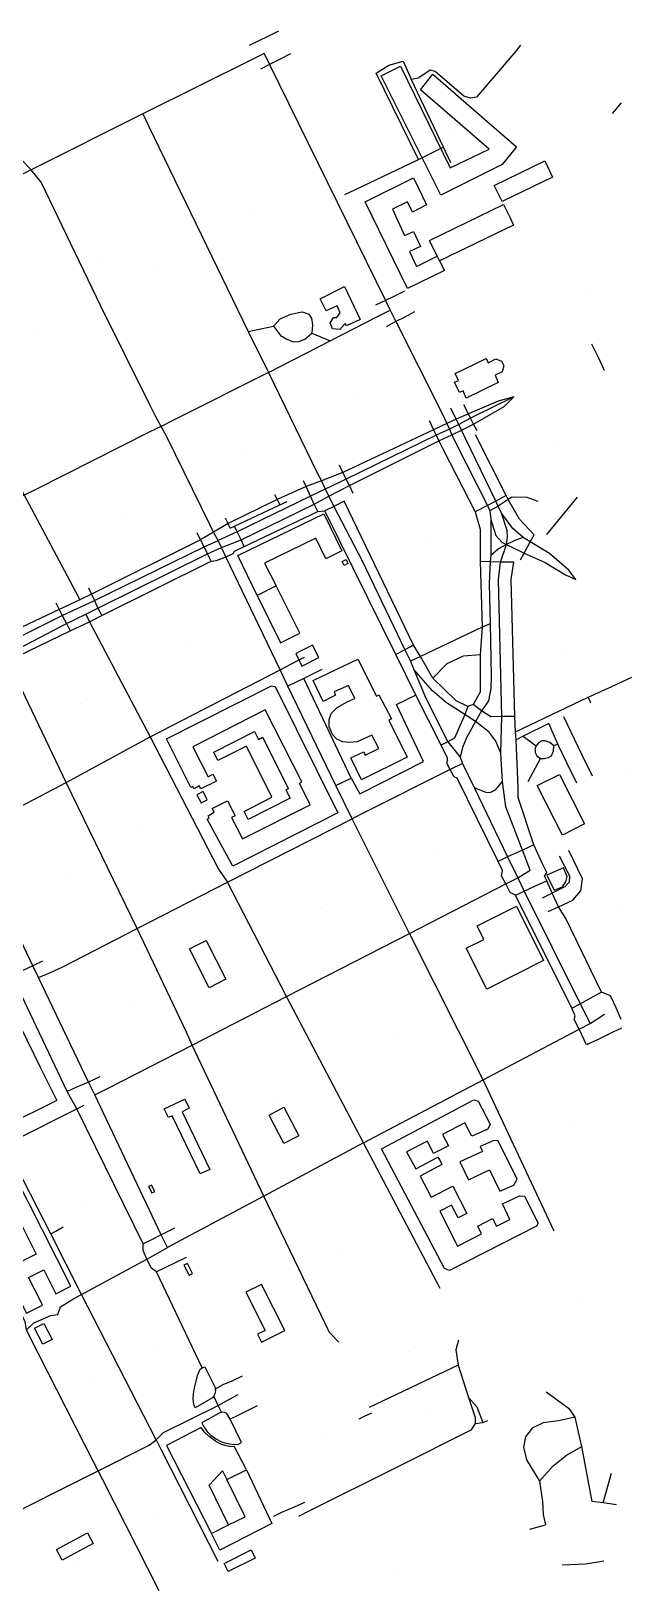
# Model space of a CAD drawing. Extents: x 98467 to 100577, y 79695 to 80823.
# Drawn here: x 100146 to 100577, y 79698 to 80815 of the extents above; entities that cross this region are included whole.
import ezdxf

# ---------------------------------------------------------------- set-up
doc = ezdxf.new("R2010")
doc.units = 0
for name, color, linetype in [('buildings', 7, 'Continuous'), ('places', 7, 'Continuous'), ('roads', 7, 'Continuous')]:
    doc.layers.add(name, color=color, linetype=linetype)

msp = doc.modelspace()

# ---------------------------------------------------------------- linework, layer by layer
at = {"layer": 'buildings'}
for points in [[(100439.7, 80697.9), (100396.9, 80783.4), (100410.8, 80790.3), (100446.3, 80717.4), (100474.4, 80730.7), (100425.1, 80773.2), (100434, 80784.4), (100470.7, 80752.4), (100493.9, 80732.3), (100483.6, 80719.8)], [(100483.7, 80693.2), (100478, 80704.7), (100514.2, 80722.3), (100519.8, 80710.8)], [(100438.7, 80650.7), (100442.3, 80643.9), (100415.7, 80630.8), (100385.3, 80693.1), (100420.1, 80710.3), (100429.4, 80690.9), (100419.3, 80685.6), (100415.7, 80693), (100405.1, 80687.7), (100413.7, 80668.9), (100420, 80671.7), (100425.1, 80661), (100417.3, 80657.4), (100422.3, 80646.6), (100437.1, 80654)], [(100491.8, 80676.3), (100438.7, 80650.7), (100437.1, 80654), (100431.6, 80665.3), (100484.7, 80691), (100489.1, 80682.1)], [(100357.4, 80615), (100353.1, 80623.6), (100370.5, 80632.4), (100381.8, 80608.8), (100372, 80604.1), (100371.1, 80605.9), (100367.3, 80601.5), (100362.1, 80601.9), (100360.2, 80606), (100362.6, 80610.1), (100365.2, 80610.2), (100367.4, 80613.5), (100365.3, 80618.6)], [(100457.8, 80552.4), (100455.6, 80557.5), (100453, 80556.4), (100449.5, 80563.7), (100452.3, 80565.1), (100449.9, 80570.1), (100472.1, 80580.8), (100473.6, 80577.7), (100479.2, 80580.4), (100483.1, 80578.8), (100484.9, 80575.6), (100483.6, 80571.2), (100478.6, 80568.8), (100480.9, 80563.6)], [(100294.1, 80439.6), (100355.8, 80469.4), (100368.8, 80442.9), (100357.2, 80437.1), (100350, 80452), (100313.2, 80434.2), (100321.6, 80417.8), (100307.9, 80411)], [(100368.9, 80435.3), (100371.7, 80436.6), (100373.1, 80433.8), (100370.3, 80432.4)], [(100324.8, 80377), (100338.6, 80383.9), (100321.6, 80417.8), (100307.9, 80411)], [(100335.6, 80369.4), (100340, 80360.4), (100352.1, 80366.4), (100347.7, 80375.4)], [(100390.3, 80310.8), (100379.6, 80306.1), (100374.2, 80305.5), (100369.3, 80306.1), (100365.2, 80307.9), (100362.1, 80311.2), (100359.5, 80316.7), (100359.5, 80322), (100361.1, 80326.3), (100365.3, 80330.7), (100372.6, 80334.7), (100377.9, 80337), (100373.5, 80346.5), (100363.2, 80341.8), (100364.1, 80339.5), (100355.2, 80335), (100348.1, 80350.1), (100380.1, 80365.4), (100393.6, 80338.9), (100395.2, 80339.8), (100404.2, 80322.6), (100402.5, 80321.6), (100415.6, 80295.1), (100382.7, 80278.9), (100375.1, 80294.6), (100384.5, 80298.8), (100385.4, 80296.5), (100395.3, 80301.4)], [(100243, 80308.1), (100318.3, 80346.3), (100320.8, 80345.6), (100365.8, 80255.2), (100290.5, 80216.9), (100272.2, 80250.6), (100273.6, 80251.5), (100272.8, 80253), (100277.1, 80255.7), (100275.8, 80258.3), (100286.7, 80263.9), (100292.2, 80253.1), (100289.6, 80251.8), (100297.4, 80236.5), (100346, 80260.9), (100338.3, 80276.5), (100339.9, 80277.4), (100313.8, 80329.1), (100261.8, 80302.4), (100272.9, 80281), (100276.2, 80282.8), (100278.7, 80277.8), (100267.6, 80272.4), (100266.4, 80274.5), (100262.6, 80272.4), (100261.9, 80274), (100260.5, 80273.4)], [(100306, 80313.4), (100308.9, 80307.7), (100311.9, 80309.3), (100330.5, 80272.5), (100328.6, 80271.6), (100331.6, 80265.6), (100301.6, 80250.5), (100298.6, 80256.2), (100318.6, 80266.3), (100300.4, 80303), (100279.8, 80292.7), (100276.8, 80298.7)], [(100526.9, 80239.2), (100508.8, 80274.8), (100524.7, 80282.7), (100542.7, 80247.3)], [(100264.8, 80268.2), (100267.7, 80262.3), (100272.2, 80264.5), (100269.3, 80270.4)], [(100515.6, 80210.4), (100521, 80199.8), (100526.9, 80202.1), (100529.4, 80205.7), (100530.2, 80209.6), (100527.6, 80215.8)], [(100465.8, 80174.2), (100494, 80188.2), (100513.3, 80149.4), (100472.6, 80128.9), (100457.8, 80158.1), (100470.6, 80164.5)], [(100271.3, 80163.8), (100285.4, 80135.9), (100273.5, 80129.9), (100259.4, 80157.8)], [(100093.3, 80092.6), (100108.9, 80100.3), (100109.5, 80102.2), (100110.4, 80103.7), (100111.7, 80105.3), (100113.8, 80106.6), (100116.1, 80107.5), (100118.4, 80107.5), (100120.2, 80107.2), (100121.9, 80106.9), (100133.1, 80112.6), (100152.7, 80072.5), (100164.2, 80049.1), (100125.8, 80029.9)], [(100267.1, 79996.4), (100247, 80038.1), (100244.3, 80036.8), (100241.3, 80043), (100256.1, 80050.1), (100259.3, 80043.5), (100254.1, 80041), (100274, 79999.7)], [(100327.2, 80018.3), (100316.6, 80038.6), (100327.2, 80044.2), (100337.8, 80023.8)], [(100397.1, 80014.5), (100463.3, 80049.5), (100466.5, 80048.6), (100475, 80032.2), (100473.3, 80028.6), (100461.8, 80023.6), (100456.8, 80033), (100440.9, 80024.8), (100445.2, 80016.6), (100434.5, 80011.1), (100430, 80019.9), (100415.1, 80012.3), (100421.8, 80000.2), (100437.6, 80008.5), (100439.1, 80005.8), (100440.5, 80003.2), (100424.9, 79994.8), (100432.7, 79979.7), (100448.4, 79987.7), (100458.4, 79968.1), (100452, 79964.9), (100447.3, 79974), (100438.9, 79969.7), (100450.3, 79947.5), (100451.7, 79944.7), (100468.9, 79953.5), (100466.1, 79959), (100476.8, 79964.5), (100479.6, 79959), (100489.1, 79963.8), (100483.8, 79974.9), (100496.2, 79980.8), (100499.7, 79980.5), (100509.4, 79961.2), (100508.2, 79958.9), (100446, 79927.3), (100442.3, 79928.6)], [(100477.7, 80020.5), (100467.9, 80016), (100469.6, 80012.5), (100453.3, 80005), (100459.5, 79992.1), (100474.5, 79999.3), (100481.9, 79984), (100492, 79988.5), (100494.3, 79992.6), (100480.9, 80020.1)], [(100174.4, 79915.9), (100133.8, 79996.3), (100123.2, 79990.9), (100149.4, 79938.9), (100139.9, 79934.1), (100112.3, 79988.6), (100132.7, 79998.9), (100126.6, 80011), (100093.4, 79994.2), (100142.6, 79896.7), (100154.1, 79902.4), (100152.8, 79905), (100144.1, 79922.3), (100155.1, 79927.8), (100163.7, 79910.6)], [(100232.4, 79982.8), (100234.6, 79983.9), (100232.3, 79988.5), (100230.1, 79987.4)], [(100255.5, 79931.1), (100259.2, 79923.8), (100261.5, 79925), (100257.9, 79932.3)], [(100311, 79917.2), (100299.8, 79911.6), (100313.7, 79884.2), (100308.3, 79881.5), (100311.1, 79876), (100327.7, 79884.3)], [(100154.3, 79874.4), (100148.4, 79885.8), (100155, 79889.2), (100160.9, 79877.8)], [(100275.3, 79738.7), (100287.4, 79745.1), (100273.5, 79773.5), (100283.1, 79783.6), (100286.1, 79777.4), (100300.3, 79784.4), (100291.7, 79800.8), (100288.1, 79801.2), (100284.7, 79801.9), (100281.9, 79802.8), (100278.1, 79805), (100273.6, 79808.3), (100270, 79811.6), (100267.7, 79814.8), (100243, 79801.9)], [(100286.1, 79777.4), (100300.3, 79784.4), (100318.5, 79745.9), (100281.2, 79726.9), (100275.3, 79738.7), (100287.4, 79745.1), (100299.3, 79750.8)], [(100168.2, 79719.6), (100164.1, 79727.2), (100186.3, 79739.2), (100190.4, 79731.6)], [(100306.6, 79721.2), (100287.2, 79711.5), (100284.2, 79717.4), (100303.6, 79727.1)]]:
    msp.add_lwpolyline(points, close=True, dxfattribs=at)
at = {"layer": 'places'}
for p, q in [((100445.4, 80744.6), (100445.4, 80744.6)), ((100305.3, 80688), (100305.3, 80688)), ((100196.2, 80653.4), (100196.2, 80653.4)), ((100235.1, 80644.5), (100235.1, 80644.5)), ((100546, 80629), (100546, 80629)), ((100147.3, 80598.4), (100147.3, 80598.4)), ((100381.7, 80554.9), (100381.7, 80554.9)), ((100297.8, 80512), (100297.8, 80512)), ((100524.3, 80516.7), (100524.3, 80516.7)), ((100212.5, 80467.8), (100212.5, 80467.8)), ((100428.8, 80451.1), (100428.8, 80451.1)), ((100258.6, 80374.8), (100258.6, 80374.8)), ((100528.5, 80371.5), (100528.5, 80371.5)), ((100374.7, 80354.8), (100374.7, 80354.8)), ((100181.5, 80333.8), (100181.5, 80333.8)), ((100303.4, 80285.9), (100303.4, 80285.9)), ((100574.4, 80283.2), (100574.4, 80283.2)), ((100225.9, 80243.5), (100225.9, 80243.5)), ((100438, 80229), (100438, 80229)), ((100171.6, 80208), (100171.6, 80208)), ((100353.4, 80187.6), (100353.4, 80187.6)), ((100568.8, 80187.6), (100568.8, 80187.6)), ((100275.4, 80146.9), (100275.4, 80146.9)), ((100491, 80133.2), (100491, 80133.2)), ((100215.4, 80116.8), (100215.4, 80116.8)), ((100406.2, 80094.2), (100406.2, 80094.2)), ((100319.3, 80050.5), (100319.3, 80050.5)), ((100532.2, 80030.9), (100532.2, 80030.9)), ((100253.9, 80029.1), (100253.9, 80029.1)), ((100455, 79992), (100455, 79992)), ((100181.8, 79975.4), (100181.8, 79975.4)), ((100369.5, 79942.7), (100369.5, 79942.7)), ((100308.8, 79908.7), (100308.8, 79908.7)), ((100538.1, 79907), (100538.1, 79907)), ((100233.4, 79869.4), (100233.4, 79869.4)), ((100416.7, 79869.3), (100416.7, 79869.3)), ((100188.7, 79847.4), (100188.7, 79847.4)), ((100432.1, 79823.3), (100432.1, 79823.3)), ((100357.6, 79809.6), (100357.6, 79809.6)), ((100283.8, 79768.4), (100283.8, 79768.4)), ((100237.7, 79752.2), (100237.7, 79752.2)), ((100176.3, 79717.1), (100176.3, 79717.1)), ((100406.2, 79712.2), (100406.2, 79712.2))]:
    msp.add_line(p, q, dxfattribs=at)
at = {"layer": 'roads'}
for points in [[(100323.2, 80815.3), (100315.5, 80811.6), (100308.6, 80808.1), (100302.2, 80805.1)], [(100496.7, 80805.3), (100493.5, 80801), (100465.2, 80768), (100460.9, 80767.2), (100456.1, 80768.8), (100435.5, 80786.5), (100432, 80787.4), (100423.8, 80781.8)], [(100312.9, 80799.3), (100304.8, 80795.3), (100225.9, 80756)], [(100331.9, 80799), (100324, 80795), (100316.8, 80791.4), (100310.3, 80788.1)], [(100312.9, 80799.3), (100316.8, 80791.4), (100399.9, 80622.3), (100403.4, 80615.4), (100407.5, 80607.2), (100440.5, 80541.9)], [(100370.9, 80698.2), (100377.9, 80701.6), (100423.7, 80723.3), (100393.4, 80785.1), (100402.5, 80791)], [(100402.5, 80791), (100412.6, 80793.8)], [(100412.6, 80793.8), (100418.4, 80781), (100423.8, 80781.8)], [(100446.8, 80720.9), (100441.5, 80732.2), (100418.4, 80781)], [(100276.6, 80456.4), (100274, 80461.7), (100243.2, 80524.6), (100239.1, 80532.1), (100234.8, 80540), (100230.5, 80548.6), (100195.8, 80618.3), (100153.1, 80707.2), (100145.8, 80715.9), (100139, 80723), (100115.3, 80771.2), (100110.2, 80776.7)], [(100225.9, 80756), (100145.8, 80715.9), (100044.1, 80665), (99934.8, 80608.9), (99931.4, 80607.4), (99926, 80604.9)], [(100225.9, 80756), (100230.3, 80747.1), (100301.6, 80600), (100316.1, 80570.8), (100351.1, 80498.9), (100354, 80493)], [(100562.8, 80756.4), (100569.2, 80764)], [(100423.7, 80723.3), (100440.3, 80731.6)], [(100441.5, 80732.2), (100440.3, 80731.6)], [(100044.1, 80665), (100100.2, 80559.5), (100137.1, 80490), (100141, 80482.7), (100144.2, 80476.6), (100177.7, 80413.8), (100180.8, 80407.8)], [(100413.7, 80629), (100405.4, 80625), (100399.9, 80622.3), (100392.9, 80618.9)], [(100316.1, 80570.8), (100360.3, 80593.4), (100394.3, 80610.8), (100403.4, 80615.4)], [(100319.7, 80603.8), (100324.5, 80609.2), (100332.2, 80612.5), (100340.2, 80614.3), (100344.9, 80612.6), (100347, 80609.7), (100347.6, 80604.8), (100347.2, 80599)], [(100420.8, 80614.1), (100413.4, 80610.2), (100407.5, 80607.2), (100400.5, 80603.5)], [(100301.6, 80600), (100319.7, 80603.8), (100324.8, 80597.3), (100329.3, 80594.5), (100333.7, 80592.8), (100337.8, 80592.9), (100342.2, 80594.5), (100347.2, 80599), (100360.3, 80593.4)], [(100547.8, 80591.2), (100552.4, 80581.8), (100556.9, 80572.4)], [(100316.1, 80570.8), (100247.6, 80536.3), (100239.1, 80532.1), (100231.1, 80528.1), (100149.2, 80486.9), (100141, 80482.7), (100134, 80479.2), (100024.1, 80424), (100019.2, 80421.5), (100015.8, 80419.8)], [(100492, 80553.2), (100461, 80537.9), (100452.5, 80533.5), (100445.8, 80530), (100436.4, 80525.8), (100371.9, 80494.3), (100356.8, 80487.2)], [(100492, 80553.2), (100480.8, 80550.1), (100467.3, 80544.5), (100459.4, 80541.1), (100450.7, 80537.3), (100443.9, 80534.2)], [(100454.5, 80529.3), (100452.5, 80533.5), (100450.7, 80537.3), (100446.9, 80545.1)], [(100454.5, 80529.3), (100463.2, 80533.6), (100485, 80546.4), (100492, 80553.2)], [(100465.7, 80528.8), (100463.2, 80533.6), (100461, 80537.9), (100459.4, 80541.1), (100456.2, 80547.5)], [(100443.9, 80534.2), (100434.5, 80529.6), (100369.5, 80499.1), (100354, 80493)], [(100431.2, 80536.4), (100434.5, 80529.6), (100436.4, 80525.8), (100438.3, 80521.8), (100441.4, 80515.5)], [(100440.5, 80541.9), (100443.9, 80534.2)], [(100443.9, 80534.2), (100445.8, 80530), (100447.6, 80526), (100450.6, 80519.7), (100473.1, 80475.5), (100474.9, 80471.6), (100475.6, 80465.3), (100475.5, 80457.3), (100475.6, 80439.5), (100475.1, 80435.1), (100474.4, 80419.6), (100475.1, 80390.7), (100475.8, 80353.4), (100475.6, 80344.2), (100473.9, 80335.5), (100468.9, 80328.2), (100464.6, 80320.7), (100458.1, 80309), (100455.1, 80302.1), (100453.5, 80295)], [(100359.3, 80482.1), (100374.1, 80489.8), (100438.3, 80521.8), (100447.6, 80526), (100454.5, 80529.3)], [(100482.6, 80297.9), (100483.4, 80324.1), (100481, 80422.1), (100482.5, 80434.9), (100486.8, 80447.4), (100487.6, 80452.8), (100487.3, 80457.5), (100483.2, 80469.8), (100480.7, 80475), (100479, 80478.6), (100457.6, 80522.9), (100454.5, 80529.3)], [(100506.5, 80454.5), (100496.1, 80465.6), (100488, 80479.6), (100486.5, 80482.6), (100464.6, 80526.1)], [(100441.4, 80515.5), (100464.3, 80470.9), (100467.8, 80458.5), (100468, 80435.2)], [(100376.9, 80483.9), (100374.1, 80489.8), (100371.9, 80494.3), (100369.5, 80499.1), (100367.1, 80504.2)], [(100354, 80493), (100343, 80489), (100322.4, 80479.6), (100287.2, 80462.5), (100276.6, 80456.4)], [(100351.4, 80471), (100348.9, 80476.4), (100346.3, 80482), (100343, 80489), (100341.2, 80493.1)], [(100354, 80493), (100356.8, 80487.2)], [(100356.8, 80487.2), (100346.3, 80482), (100293.6, 80456.6), (100280.1, 80450.3)], [(100282.3, 80445.4), (100296.5, 80450.7), (100348.9, 80476.4), (100359.3, 80482.1)], [(100288.6, 80459.1), (100291.8, 80460.6), (100299.9, 80464.4), (100324.3, 80475.9), (100329.5, 80478.3)], [(100320.5, 80483.3), (100322.4, 80479.6), (100324.3, 80475.9)], [(100459.1, 80331.4), (100450.6, 80335.5), (100433.9, 80351.8), (100425, 80367.3), (100420, 80375.3), (100370.3, 80478.4), (100362.9, 80474.6), (100356.6, 80471.6)], [(100356.8, 80487.2), (100359.3, 80482.1)], [(100359.3, 80482.1), (100362.9, 80474.6), (100383.2, 80435.7), (100413.8, 80372), (100417.9, 80363.9), (100420.4, 80358)], [(100486.5, 80482.6), (100479, 80478.6), (100473.1, 80475.5), (100464.3, 80470.9)], [(100488, 80479.6), (100480.7, 80475), (100474.9, 80471.6)], [(100509.5, 80478.2), (100501.5, 80481.1), (100490.9, 80481.5), (100488, 80479.6)], [(100515.7, 80454.7), (100537.7, 80481.5)], [(100074.8, 80337.8), (100104.3, 80352), (100129.5, 80364.1), (100173.8, 80385.6), (100187.8, 80392.1), (100196.5, 80396.5), (100274.9, 80435.5), (100278.9, 80435.9), (100285.4, 80438.6), (100290.7, 80441.1), (100291.8, 80442.7), (100298.7, 80446), (100351.4, 80471), (100356.6, 80471.6)], [(100288.6, 80459.1), (100287.2, 80462.5), (100285.3, 80466.4)], [(100480.8, 80220.4), (100451.4, 80280), (100449.2, 80280.9), (100446.4, 80286.2), (100444.2, 80290.2), (100444.4, 80294.4), (100440, 80303.7), (100421.7, 80339.5), (100407.4, 80368.6), (100356.6, 80471.6)], [(100475.6, 80465.3), (100479.1, 80454), (100483.4, 80449.1), (100486.8, 80447.4), (100499.4, 80441.3), (100514.6, 80434.6), (100529, 80425.8), (100536.6, 80422.3)], [(100536.6, 80422.3), (100531.4, 80429.1), (100517.7, 80441), (100503.7, 80449.4), (100498.8, 80452.4), (100491.3, 80459), (100483.2, 80469.8)], [(100276.6, 80456.4), (100267.4, 80450.8), (100189.1, 80411.8), (100180.8, 80407.8), (100166, 80400.8), (100063.7, 80352.6), (100051.3, 80347)], [(100274.9, 80435.5), (100272.3, 80440.8), (100269.9, 80445.7), (100267.4, 80450.8), (100264.9, 80455.9)], [(100282.3, 80445.4), (100280.1, 80450.3), (100276.6, 80456.4)], [(100298.7, 80446), (100296.5, 80450.7), (100293.6, 80456.6), (100291.8, 80460.6)], [(100496.7, 80436.4), (100499.4, 80441.3), (100503.7, 80449.4), (100506.5, 80454.5)], [(100054.7, 80341.3), (100066.3, 80346.6), (100095.3, 80360.3), (100168.2, 80396.5), (100191.2, 80407.4), (100269.9, 80445.7), (100280.1, 80450.3)], [(100057.9, 80335.4), (100072.8, 80341.4), (100102.7, 80355.5), (100127.9, 80368.2), (100171.2, 80390.8), (100185.2, 80397.6), (100193.8, 80401.9), (100272.3, 80440.8), (100282.3, 80445.4)], [(100376.1, 80251), (100364.4, 80274.7), (100329.9, 80345.9), (100324.4, 80357.6), (100285.4, 80438.6), (100282.3, 80445.4)], [(100498.8, 80452.4), (100492.8, 80450.3), (100486.8, 80447.4), (100481, 80444.4), (100475.6, 80439.5)], [(100468, 80435.2), (100469.2, 80388.3), (100468, 80368.4), (100468, 80341.7), (100462.8, 80332.9), (100459.1, 80331.4), (100456.9, 80325.7), (100449.4, 80308.6), (100444.8, 80306), (100440, 80303.7)], [(100492.1, 80434.8), (100482.5, 80434.9), (100475.1, 80435.1), (100468, 80435.2)], [(100506.3, 80232.2), (100495.1, 80266.1), (100495.1, 80273.6), (100493.6, 80307.5), (100493.3, 80313.3), (100492.8, 80324.3), (100490, 80422.7), (100492.1, 80434.8)], [(100186.9, 80416.3), (100189.1, 80411.8), (100191.2, 80407.4), (100193.8, 80401.9), (100196.5, 80396.5)], [(100163.5, 80405.6), (100166, 80400.8), (100168.2, 80396.5), (100171.2, 80390.8), (100173.8, 80385.6)], [(100185.2, 80397.6), (100187.8, 80392.1), (100231.3, 80309.7), (100280.2, 80214.8), (100286.8, 80205.6)], [(100475.1, 80390.7), (100469.2, 80388.3), (100425, 80367.3), (100417.9, 80363.9)], [(100366.5, 79875.9), (100359.9, 79882.9), (100312.7, 79980.6), (100261.3, 80088.7), (100257.2, 80097.9), (100221.8, 80172.2), (100170.9, 80276.9), (100129.5, 80364.1), (100127.9, 80368.2)], [(100336.6, 80364.1), (100341.9, 80366.7)], [(100420, 80375.3), (100413.8, 80372), (100407.4, 80368.6)], [(100468, 80368.4), (100455.6, 80367.4), (100444, 80361.9), (100433.9, 80351.8)], [(100101.3, 80241.2), (100109.8, 80245), (100170.9, 80276.9), (100231.3, 80309.7), (100324.4, 80357.6)], [(100324.4, 80357.6), (100336.6, 80364.1)], [(100354.3, 80357.8), (100341.4, 80351.5), (100329.9, 80345.9)], [(100420.4, 80358), (100429, 80337.3), (100444.8, 80306), (100453.5, 80295)], [(100464.6, 80320.7), (100456.9, 80325.7), (100443.7, 80334.1), (100433.7, 80342.6), (100420.4, 80358)], [(100375.4, 80280.1), (100341.4, 80351.5)], [(100493.3, 80313.3), (100545.3, 80338), (100562.2, 80345.7), (100576.6, 80352.3)], [(100243.6, 79943.7), (100239.2, 79952.7), (100191.5, 80053), (100186.9, 80062.3), (100151.1, 80137.1), (100147, 80145.6), (100103.6, 80236.7), (100101.3, 80241.2), (100061.5, 80328.1), (100057.9, 80335.4)], [(100364.4, 80274.7), (100375.4, 80280.1), (100381.5, 80268.7), (100427.2, 80291.9), (100407.8, 80332.9), (100415.3, 80336.3)], [(100421.7, 80339.5), (100415.3, 80336.3)], [(100492.8, 80324.3), (100483.4, 80324.1), (100475.6, 80323.9), (100468.9, 80328.2), (100462.8, 80332.9)], [(100545.3, 80338), (100547.1, 80334.1)], [(100268.6, 79857.4), (100235.8, 79926.3), (100232.2, 79929), (100228.9, 79935.4), (100226.3, 79941.5), (100226.3, 79946.3), (100178.6, 80043), (100171.7, 80055.5), (100132.3, 80138.7), (100088.5, 80229.4), (100082.7, 80241.6), (100059.5, 80288), (100044.9, 80320.1)], [(100482.6, 80297.9), (100479.2, 80306.5), (100474.3, 80313), (100464.6, 80320.7)], [(100527.6, 80324.3), (100540.9, 80296.7), (100548.3, 80281.6)], [(100537.3, 80276.4), (100530, 80291), (100523.5, 80304.5), (100517.2, 80319.2), (100498.6, 80310.1), (100493.6, 80307.5)], [(100498.6, 80310.1), (100508, 80303.3)], [(100503.7, 80214.2), (100498.3, 80228.5), (100486.2, 80259.5), (100483.9, 80277.7), (100482.6, 80297.9)], [(100520.6, 80303.1), (100517.8, 80305.6), (100514.6, 80306.8), (100512.2, 80306.7), (100509.9, 80305.6), (100508, 80303.3), (100507.3, 80301.6), (100507.4, 80298.5), (100508.6, 80296.1), (100511.1, 80294.2), (100513.9, 80294.1), (100516.9, 80294.9), (100519, 80296.1), (100520.4, 80299.5), (100520.6, 80303.1)], [(100523.5, 80304.5), (100520.6, 80303.1)], [(100455.2, 80290.6), (100446.4, 80286.2), (100384.4, 80255.1), (100376.1, 80251)], [(100453.5, 80295), (100455.2, 80290.6)], [(100455.2, 80290.6), (100463.6, 80273.3), (100487.5, 80223.6), (100494.8, 80208.6)], [(100502.3, 80277.6), (100511.1, 80294.2)], [(100463.6, 80273.3), (100472.4, 80269.7), (100475.6, 80270.1), (100478.8, 80271.6), (100483.9, 80277.7)], [(100286.8, 80205.6), (100376.1, 80251)], [(100417.3, 80168.8), (100376.1, 80251)], [(100506.3, 80232.2), (100498.3, 80228.5), (100487.5, 80223.6), (100480.8, 80220.4)], [(100569.1, 80107.2), (100565.3, 80115.5), (100561.4, 80124.1), (100554.8, 80126.6), (100529.3, 80179.4), (100524, 80187.9), (100519.5, 80197.6), (100515.6, 80206.5), (100514, 80209.7), (100515.8, 80212.4), (100512.7, 80218.6), (100506.3, 80232.2)], [(100544.2, 80089), (100538.9, 80100.2), (100535.2, 80107.1), (100535.9, 80109.8), (100533.6, 80115.3), (100493.3, 80196.1), (100489.3, 80198.1), (100486.3, 80204.2), (100483.1, 80210), (100483.9, 80213.9), (100480.8, 80220.4)], [(100524.5, 80224.4), (100531.9, 80210), (100531.6, 80205.6), (100528.6, 80202.2), (100519.5, 80197.6), (100512.4, 80194)], [(100516.6, 80184.5), (100524, 80187.9), (100534.4, 80192.5), (100540.1, 80199.3), (100541.3, 80208), (100531.4, 80228.1)], [(100191.5, 80053), (100200.7, 80057.7), (100261.3, 80088.7), (100329, 80123.5), (100417.3, 80168.8), (100486.3, 80204.2), (100494.8, 80208.6)], [(100494.8, 80208.6), (100503.7, 80214.2)], [(100494.8, 80208.6), (100499.5, 80199), (100539.7, 80118.4), (100546.7, 80104.3)], [(100168.7, 80144.9), (100221.8, 80172.2), (100286.8, 80205.6)], [(100439.2, 79914.4), (100384.2, 80018.7), (100329, 80123.5), (100286.8, 80205.6)], [(100493.3, 80196.1), (100499.5, 80199), (100508.1, 80203.1), (100515.6, 80206.5)], [(100470, 80063.8), (100417.3, 80168.8)], [(100154, 80148.9), (100147, 80145.6), (100139.9, 80142.3), (100132.3, 80138.7)], [(100159.7, 80140.8), (100168.7, 80144.9)], [(100151.1, 80137.1), (100159.7, 80140.8)], [(100533.6, 80115.3), (100539.7, 80118.4), (100549.3, 80123.7), (100554.8, 80126.6)], [(100546.7, 80104.3), (100557, 80110.8)], [(100384.2, 80018.7), (100470, 80063.8), (100538.9, 80100.2), (100546.7, 80104.3)], [(100569.3, 80100.8), (100563.1, 80098), (100552.9, 80092.9), (100544.2, 80089)], [(100195.1, 80066.1), (100186.9, 80062.3), (100178, 80058.3), (100171.7, 80055.5)], [(100520.9, 79955.4), (100470, 80063.8)], [(100129.7, 80015.9), (100132.9, 80020.1), (100178.6, 80043), (100184, 80045.7)], [(100384.2, 80018.7), (100312.7, 79980.6), (100253, 79948.7), (100243.6, 79943.7)], [(100235.5, 79805.9), (100182.1, 79910.1), (100160.1, 79953.5), (100130.6, 80010.8), (100129.7, 80015.9)], [(100237.6, 79697.7), (100197.2, 79777.2), (100193.9, 79783.8), (100190.6, 79790.2), (100144.7, 79880.2), (100142.5, 79884.6), (100141.7, 79890.6), (100126.1, 79920.7), (100088.6, 79994.1)], [(100160.1, 79953.5), (100163.6, 79955.5)], [(100163.6, 79955.5), (100168.8, 79958.6)], [(100248.7, 79957.5), (100239.2, 79952.7), (100232.7, 79949.5), (100226.3, 79946.3)], [(100182.1, 79910.1), (100228.9, 79935.4), (100237.5, 79940.2), (100243.6, 79943.7)], [(100257.1, 79936.5), (100248.8, 79932.5), (100242.6, 79929.6), (100235.8, 79926.3)], [(100159.9, 79895), (100165, 79895.8), (100167, 79901.3), (100176.9, 79907.5)], [(100176.9, 79907.5), (100182.1, 79910.1)], [(100142.5, 79884.6), (100147.7, 79889.7), (100159.9, 79895)], [(100452.3, 79877.3), (100450.4, 79870.3), (100452.1, 79859.3), (100459.6, 79836.2), (100464.3, 79821.8), (100464.3, 79817.7)], [(100270.5, 79858.2), (100277.8, 79843.5), (100277.9, 79842.3), (100278, 79841), (100277.7, 79839), (100277, 79837.2), (100276, 79836.1), (100263.4, 79828.8), (100262.6, 79831.1), (100262.1, 79835.3), (100262.4, 79838.8), (100263, 79843.1), (100264.2, 79847.9), (100265.2, 79851.9), (100267.1, 79856.5), (100268.6, 79857.4), (100270.5, 79858.2)], [(100297.2, 79851.4), (100289.8, 79848), (100283.4, 79845.3), (100277.9, 79842.3)], [(100452.1, 79859.3), (100388.4, 79829.1)], [(100515.3, 79840.4), (100531.9, 79828.1)], [(100054.9, 79715.3), (100066.3, 79720.8), (100107.8, 79740.8), (100113.3, 79743.5), (100118.4, 79746), (100193.9, 79783.8), (100230.6, 79802), (100235.5, 79805.9), (100240.8, 79811.2), (100280.1, 79830.6), (100288.1, 79835.1), (100294.3, 79838.5)], [(100282.4, 79825.7), (100280.1, 79830.6), (100277, 79837.2)], [(100307.9, 79830.2), (100299.8, 79826.2), (100293.6, 79823.1), (100288.7, 79820.7)], [(100459.6, 79836.2), (100465.5, 79829.5), (100469.9, 79818.2), (100473.3, 79819.8)], [(100268.3, 79818), (100269.1, 79816.7), (100269.9, 79814.9), (100271.8, 79812.2), (100274.7, 79809.2), (100278.7, 79806.4), (100282.4, 79804.5), (100285.4, 79803.6), (100288.1, 79803), (100291.3, 79802.6), (100294.6, 79802.8), (100296.7, 79803.9), (100288.7, 79820.7), (100286.3, 79824.7), (100284.5, 79825.6), (100282.4, 79825.7), (100280.6, 79825.1), (100268.3, 79818)], [(100381.1, 79821), (100385, 79822.9)], [(100385, 79822.9), (100390.2, 79825.3)], [(100464.3, 79817.7), (100461.1, 79812.8), (100408.4, 79786.3)], [(100464.3, 79817.7), (100469.9, 79818.2)], [(100535.9, 79822.1), (100524.1, 79819.6), (100513, 79818.1), (100505.2, 79814.2), (100500.3, 79808.1), (100499, 79800.6), (100501.1, 79791.6), (100510.4, 79776.2), (100512.5, 79761.7), (100513, 79752.3), (100514.8, 79745)], [(100556, 79760.8), (100548.3, 79761.7), (100540.9, 79801.1), (100535.9, 79822.1), (100531.9, 79828.1)], [(100235.5, 79805.9), (100238.8, 79799.3), (100279.7, 79719)], [(100510.4, 79776.2), (100520.3, 79787.3), (100529.8, 79795), (100540.9, 79801.1)], [(100408.4, 79786.3), (100344.9, 79754.7), (100337.6, 79751)], [(100556, 79760.8), (100562, 79782.1)], [(100341.8, 79760.9), (100334.4, 79757.7), (100325.4, 79753.8), (100319.6, 79751)], [(100565.7, 79759.3), (100556, 79760.8)], [(100503.4, 79742), (100514.8, 79745)], [(100526.7, 79716.3), (100543.5, 79717.1), (100556.6, 79719.3)]]:
    msp.add_lwpolyline(points, dxfattribs=at)

doc.saveas('drawing.dxf')
